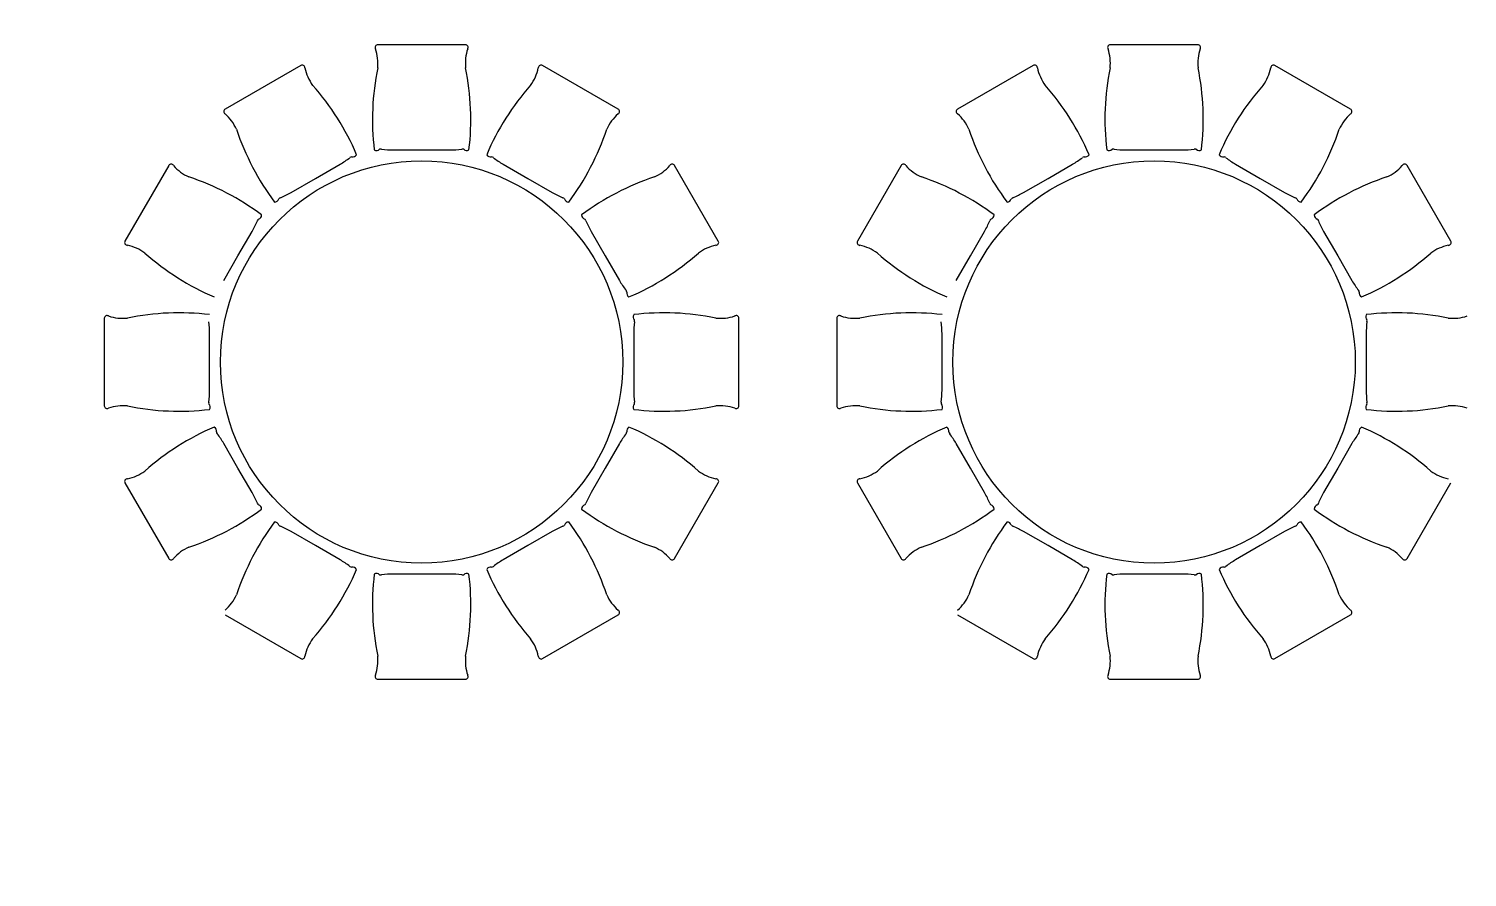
# Model space of a CAD drawing. Header units: millimetres. Extents: x 1443065 to 1517367, y 3763150 to 3779068.
# Drawn here: x 1447799 to 1448454, y 3766853 to 3767239 of the extents above; entities that cross this region are included whole.
import ezdxf

# ---------------------------------------------------------------- set-up
doc = ezdxf.new("R2010")
doc.units = ezdxf.units.MM
doc.layers.add('m-TAR_duvar', color=8, linetype='Continuous')
doc.layers.add('m-TFR_vitrifiye', color=1, linetype='Continuous')

msp = doc.modelspace()

# ---------------------------------------------------------------- hatches: boundary and pattern name
at = {"layer": 'm-TAR_duvar'}
h = msp.add_hatch(dxfattribs=at)
h.set_pattern_fill('ANSI33', color=256, scale=2)
h.set_pattern_definition([(45, (27620.463, -87954.953), (-8.98025612, 8.98025612), []), (45, (27629.443, -87954.953), (-8.98025612, 8.98025612), [6.35, -3.175])])
h.paths.add_polyline_path([(1454794.44, 3768891.25), (1454777.28, 3769060.22), (1454740.17, 3769224.96), (1454678.91, 3769382.58), (1454596.91, 3769530.2), (1454495.37, 3769665.05), (1454375.86, 3769783.46), (1454239.69, 3769884.92), (1454091.6, 3769966), (1453859.58, 3770075.21), (1453406.13, 3770314.52), (1453184.71, 3770444.62), (1451716.99, 3771328.64), (1451249.47, 3771588.02), (1451035.26, 3771685.46), (1450763.61, 3771809.03), (1450409.17, 3771939.61), (1448897.84, 3772143.01), (1447435.26, 3772002.72), (1445092.32, 3771120.18), (1445146.3, 3764847.08), (1454849.85, 3764847.08)])
h.paths.add_polyline_path([(1445185.96, 3764887.08), (1445132.56, 3771092.6), (1447444.38, 3771963.41), (1448897.07, 3772102.76), (1450399.48, 3771900.56), (1450748.39, 3771772.01), (1451018.7, 3771649.05), (1451231.46, 3771552.27), (1451696.97, 3771294), (1453164.25, 3770410.24), (1453386.65, 3770279.57), (1453841.71, 3770039.41), (1454073.47, 3769930.33), (1454218.03, 3769851.17), (1454349.7, 3769753.07), (1454465.16, 3769638.67), (1454563.29, 3769508.35), (1454642.62, 3769365.55), (1454701.81, 3769213.26), (1454737.73, 3769053.78), (1454754.47, 3768888.95), (1454809.3, 3764887.08)], flags=16)
h.paths.add_polyline_path([(1452002.28, 3765847.08), (1451882.28, 3765847.08), (1451882.28, 3765967.08), (1452002.28, 3765967.08)], flags=0)
h.paths.add_polyline_path([(1452782.41, 3765847.08), (1452782.41, 3765967.08), (1452902.41, 3765967.08), (1452902.41, 3765847.08)], flags=0)
h.paths.add_polyline_path([(1451282.28, 3765847.08), (1451162.28, 3765847.08), (1451162.28, 3765967.08), (1451282.28, 3765967.08)], flags=0)
h.paths.add_polyline_path([(1452002.41, 3766436.58), (1451902.41, 3766436.58), (1451902.41, 3766536.58), (1451902.48, 3766670.96), (1451282.41, 3766670.96), (1451282.41, 3766536.58), (1451282.41, 3766436.58), (1451182.41, 3766436.58), (1451182.41, 3766536.58), (1451227.41, 3766536.58), (1451227.41, 3766715.96), (1451912.48, 3766715.96), (1451912.48, 3766725.96), (1451957.48, 3766725.96), (1451957.48, 3766715.96), (1451957.48, 3766536.58), (1452002.41, 3766536.58)], flags=0)
h.paths.add_polyline_path([(1453715.4, 3765317.08), (1453715.4, 3765377.08), (1453775.4, 3765377.08), (1453775.4, 3765317.08)], flags=0)
h.paths.add_polyline_path([(1452782.41, 3766436.58), (1452782.41, 3766556.58), (1452902.41, 3766556.58), (1452902.41, 3766436.58)], flags=0)
h.paths.add_polyline_path([(1453675.3, 3765847.08), (1453675.3, 3765947.08), (1453775.3, 3765947.08), (1453775.3, 3765847.08)], flags=0)
h.paths.add_polyline_path([(1451957.48, 3766815.96), (1451912.48, 3766815.96), (1451912.48, 3767203.19), (1451227.41, 3767203.19), (1451227.41, 3767446.58), (1451287.41, 3767446.58), (1451287.41, 3767406.58), (1451267.41, 3767406.58), (1451267.41, 3767243.33), (1451917.48, 3767243.33), (1451917.48, 3767406.58), (1451897.48, 3767406.58), (1451897.48, 3767446.58), (1451957.48, 3767446.58), (1451957.48, 3767203.19)], flags=0)
h.paths.add_polyline_path([(1450402.41, 3765847.08), (1450282.41, 3765847.08), (1450282.41, 3765967.08), (1450402.41, 3765967.08)], flags=0)
h.paths.add_polyline_path([(1450272.24, 3765847.08), (1450172.24, 3765847.08), (1450172.24, 3765947.08), (1450272.24, 3765947.08)], flags=0)
h.paths.add_polyline_path([(1454209.8, 3765317.08), (1454209.8, 3765377.08), (1454269.8, 3765377.08), (1454269.8, 3765317.08)], flags=0)
h.paths.add_polyline_path([(1453675.3, 3766436.58), (1453675.3, 3766536.58), (1453775.3, 3766536.58), (1453775.3, 3766436.58)], flags=0)
h.paths.add_polyline_path([(1454209.8, 3765847.08), (1454209.8, 3765907.08), (1454269.8, 3765907.08), (1454269.8, 3765847.08)], flags=0)
h.paths.add_polyline_path([(1450402.41, 3766436.58), (1450282.41, 3766436.58), (1450282.41, 3766556.58), (1450402.41, 3766556.58)], flags=0)
h.paths.add_polyline_path([(1452782.41, 3767196.58), (1452782.41, 3767316.58), (1452902.41, 3767316.58), (1452902.41, 3767196.58)], flags=0)
h.paths.add_polyline_path([(1450272.41, 3766436.58), (1450172.41, 3766436.58), (1450172.41, 3766536.58), (1450272.41, 3766536.58)], flags=0)
h.paths.add_polyline_path([(1449584.07, 3765847.08), (1449484.07, 3765847.08), (1449484.07, 3765947.08), (1449584.07, 3765947.08)], flags=0)
h.paths.add_polyline_path([(1453675.3, 3767196.58), (1453675.3, 3767296.58), (1453775.3, 3767296.58), (1453775.3, 3767196.58)], flags=0)
h.paths.add_polyline_path([(1450402.41, 3767196.58), (1450282.41, 3767196.58), (1450282.41, 3767316.58), (1450402.41, 3767316.58)], flags=0)
h.paths.add_polyline_path([(1450272.41, 3767196.58), (1450172.41, 3767196.58), (1450172.41, 3767296.58), (1450272.41, 3767296.58)], flags=0)
h.paths.add_polyline_path([(1451957.48, 3767847.59), (1451897.48, 3767847.59), (1451897.48, 3767887.59), (1451917.48, 3767887.59), (1451917.48, 3768050.83), (1451267.41, 3768050.83), (1451267.41, 3767887.59), (1451287.41, 3767887.59), (1451287.41, 3767847.59), (1451227.41, 3767847.59), (1451227.41, 3768090.97), (1451912.48, 3768090.97), (1451912.48, 3768477.19), (1451957.48, 3768477.19), (1451957.48, 3768090.97)], flags=0)
h.paths.add_polyline_path([(1449584.07, 3766436.58), (1449484.07, 3766436.58), (1449484.07, 3766536.58), (1449584.07, 3766536.58)], flags=0)
h.paths.add_polyline_path([(1452782.41, 3767976.58), (1452782.41, 3768096.58), (1452902.41, 3768096.58), (1452902.41, 3767976.58)], flags=0)
h.paths.add_polyline_path([(1453675.3, 3767996.58), (1453675.3, 3768096.58), (1453775.3, 3768096.58), (1453775.3, 3767996.58)], flags=0)
h.paths.add_polyline_path([(1448737.73, 3765847.08), (1448577.73, 3765847.08), (1448577.73, 3765947.08), (1448692.73, 3765947.08), (1448692.73, 3766436.58), (1448577.73, 3766436.58), (1448577.73, 3766536.58), (1448737.73, 3766536.58), (1448737.73, 3766436.58), (1448737.73, 3765947.08)], flags=0)
h.paths.add_polyline_path([(1450402.41, 3767976.58), (1450282.41, 3767976.58), (1450282.41, 3768096.58), (1450402.41, 3768096.58)], flags=0)
h.paths.add_polyline_path([(1450272.41, 3767996.58), (1450172.41, 3767996.58), (1450172.41, 3768096.58), (1450272.41, 3768096.58)], flags=0)
h.paths.add_polyline_path([(1451957.48, 3768567.19), (1451912.48, 3768567.19), (1451912.48, 3768577.19), (1451227.41, 3768577.19), (1451227.41, 3768756.58), (1451172.41, 3768756.58), (1451172.41, 3768856.58), (1451282.41, 3768856.58), (1451282.41, 3768756.58), (1451282.41, 3768622.19), (1451902.48, 3768622.19), (1451902.48, 3768756.58), (1451902.41, 3768756.58), (1451902.41, 3768856.58), (1452002.41, 3768856.58), (1452002.41, 3768756.58), (1451957.48, 3768756.58), (1451957.48, 3768577.19)], flags=0)
h.paths.add_polyline_path([(1452002.41, 3768756.58), (1451902.41, 3768756.58), (1451902.41, 3768856.58), (1452002.41, 3768856.58)], flags=0)
h.paths.add_polyline_path([(1452782.41, 3768736.58), (1452782.41, 3768856.58), (1452902.41, 3768856.58), (1452902.41, 3768736.58)], flags=0)
h.paths.add_polyline_path([(1448737.74, 3767196.58), (1448577.74, 3767196.58), (1448577.74, 3767296.58), (1448737.74, 3767296.58)], flags=0)
h.paths.add_polyline_path([(1453675.3, 3768756.58), (1453675.3, 3768856.58), (1453775.3, 3768856.58), (1453775.3, 3768756.58)], flags=0)
h.paths.add_polyline_path([(1450402.41, 3768736.58), (1450282.41, 3768736.58), (1450282.41, 3768856.58), (1450402.41, 3768856.58)], flags=0)
h.paths.add_polyline_path([(1447937.73, 3765847.08), (1447837.73, 3765847.08), (1447837.73, 3765947.08), (1447937.73, 3765947.08)], flags=0)
h.paths.add_polyline_path([(1450272.41, 3768756.58), (1450172.41, 3768756.58), (1450172.41, 3768856.58), (1450272.41, 3768856.58)], flags=0)
h.paths.add_polyline_path([(1453744.51, 3768902.52), (1453693.08, 3768933.43), (1453723.98, 3768984.86), (1453775.41, 3768953.95)], flags=0)
h.paths.add_polyline_path([(1452002.41, 3769327.08), (1451882.41, 3769327.08), (1451882.41, 3769447.08), (1452002.41, 3769447.08)], flags=0)
h.paths.add_polyline_path([(1447937.73, 3766436.58), (1447837.73, 3766436.58), (1447837.73, 3766536.58), (1447937.73, 3766536.58)], flags=0)
h.paths.add_polyline_path([(1451282.41, 3769327.08), (1451162.41, 3769327.08), (1451162.41, 3769447.08), (1451282.41, 3769447.08)], flags=0)
h.paths.add_polyline_path([(1448737.73, 3767996.58), (1448577.73, 3767996.58), (1448577.73, 3768096.58), (1448737.73, 3768096.58)], flags=0)
h.paths.add_polyline_path([(1449584.07, 3768756.58), (1449484.07, 3768756.58), (1449484.07, 3768856.58), (1449584.07, 3768856.58)], flags=0)
h.paths.add_polyline_path([(1450402.41, 3769327.08), (1450282.41, 3769327.08), (1450282.41, 3769447.08), (1450402.41, 3769447.08)], flags=0)
h.paths.add_polyline_path([(1447937.73, 3767196.58), (1447837.73, 3767196.58), (1447837.73, 3767296.58), (1447937.73, 3767296.58)], flags=0)
h.paths.add_polyline_path([(1450272.41, 3769347.08), (1450172.41, 3769347.08), (1450172.41, 3769447.08), (1450272.41, 3769447.08)], flags=0)
h.paths.add_polyline_path([(1448737.73, 3768676.58), (1448637.73, 3768676.58), (1448637.73, 3768856.58), (1448737.73, 3768856.58)], flags=0)
h.paths.add_polyline_path([(1449584.07, 3769347.08), (1449484.07, 3769347.08), (1449484.07, 3769447.08), (1449584.07, 3769447.08)], flags=0)
h.paths.add_polyline_path([(1447037.73, 3765847.08), (1446937.73, 3765847.08), (1446937.73, 3765947.08), (1447037.73, 3765947.08)], flags=0)
h.paths.add_polyline_path([(1447937.73, 3767996.58), (1447837.73, 3767996.58), (1447837.73, 3768096.58), (1447937.73, 3768096.58)], flags=0)
h.paths.add_polyline_path([(1447037.73, 3766436.58), (1446937.73, 3766436.58), (1446937.73, 3766536.58), (1447037.73, 3766536.58)], flags=0)
h.paths.add_polyline_path([(1451282.41, 3770304.32), (1451182.41, 3770304.32), (1451182.41, 3770444.32), (1451212.41, 3770486.32), (1451322.41, 3770421.32)], flags=0)
h.paths.add_polyline_path([(1447037.73, 3767196.58), (1446937.73, 3767196.58), (1446937.73, 3767296.58), (1447037.73, 3767296.58)], flags=0)
h.paths.add_polyline_path([(1448737.73, 3769347.08), (1448637.73, 3769347.08), (1448637.73, 3769447.08), (1448737.73, 3769447.08)], flags=0)
h.paths.add_polyline_path([(1447937.73, 3768756.58), (1447837.73, 3768756.58), (1447837.73, 3768856.58), (1447937.73, 3768856.58)], flags=0)
h.paths.add_polyline_path([(1450382.41, 3770315.63), (1450282.41, 3770315.63), (1450282.41, 3770415.63), (1450382.41, 3770415.63)], flags=0)
h.paths.add_polyline_path([(1450272.41, 3770315.63), (1450172.41, 3770315.63), (1450172.41, 3770415.63), (1450272.41, 3770415.63)], flags=0)
h.paths.add_polyline_path([(1446297.73, 3765847.08), (1446137.73, 3765847.08), (1446137.73, 3765947.08), (1446137.73, 3766436.58), (1446137.73, 3766536.58), (1446137.74, 3767196.58), (1446137.74, 3767296.58), (1446137.73, 3767996.58), (1446137.73, 3768096.58), (1446297.73, 3768096.58), (1446297.73, 3767996.58), (1446167.73, 3767996.58), (1446167.74, 3767296.58), (1446297.74, 3767296.58), (1446297.74, 3767196.58), (1446167.74, 3767196.58), (1446167.74, 3766536.58), (1446297.73, 3766536.58), (1446297.73, 3766436.58), (1446182.73, 3766436.58), (1446182.73, 3765947.08), (1446297.73, 3765947.08)], flags=0)
h.paths.add_polyline_path([(1447037.73, 3767996.58), (1446937.73, 3767996.58), (1446937.73, 3768096.58), (1447037.73, 3768096.58)], flags=0)
h.paths.add_polyline_path([(1449584.07, 3770315.63), (1449484.07, 3770315.63), (1449484.07, 3770415.63), (1449584.07, 3770415.63)], flags=0)
h.paths.add_polyline_path([(1447937.73, 3769347.08), (1447837.73, 3769347.08), (1447837.73, 3769447.08), (1447937.73, 3769447.08)], flags=0)
h.paths.add_polyline_path([(1450382.41, 3770936.73), (1450282.41, 3770936.73), (1450282.41, 3771036.73), (1450382.41, 3771036.73)], flags=0)
h.paths.add_polyline_path([(1450272.41, 3770936.73), (1450172.41, 3770936.73), (1450172.41, 3771036.73), (1450272.41, 3771036.73)], flags=0)
h.paths.add_polyline_path([(1447037.73, 3768756.58), (1446937.73, 3768756.58), (1446937.73, 3768811.58), (1446237.73, 3768811.58), (1446237.73, 3768676.58), (1446137.73, 3768676.58), (1446137.73, 3768856.58), (1446237.73, 3768856.58), (1446937.73, 3768856.58), (1447037.73, 3768856.58)], flags=0)
h.paths.add_polyline_path([(1448737.73, 3770315.63), (1448637.73, 3770315.63), (1448637.73, 3770415.63), (1448737.73, 3770415.63)], flags=0)
h.paths.add_polyline_path([(1449584.07, 3770936.73), (1449484.07, 3770936.73), (1449484.07, 3771036.73), (1449584.07, 3771036.73)], flags=0)
h.paths.add_polyline_path([(1447037.73, 3769347.08), (1446937.73, 3769347.08), (1446937.73, 3769447.08), (1447037.73, 3769447.08)], flags=0)
h.paths.add_polyline_path([(1447937.73, 3770315.63), (1447837.73, 3770315.63), (1447837.73, 3770415.63), (1447937.73, 3770415.63)], flags=0)
h.paths.add_polyline_path([(1448737.73, 3770936.73), (1448637.73, 3770936.73), (1448637.73, 3771036.73), (1448737.73, 3771036.73)], flags=0)
h.paths.add_polyline_path([(1447937.73, 3770936.73), (1447837.73, 3770936.73), (1447837.73, 3770994.84), (1447050.81, 3770749.36), (1446602.71, 3770578.53), (1446587.72, 3770615.63), (1447037.72, 3770787.18), (1447837.73, 3771036.74), (1447837.73, 3771036.73), (1447937.73, 3771036.73)], flags=0)
h.paths.add_polyline_path([(1446237.73, 3769347.08), (1446137.73, 3769347.08), (1446137.73, 3769447.08), (1446237.73, 3769447.08)], flags=0)
h.paths.add_polyline_path([(1447037.73, 3770315.63), (1446937.73, 3770315.63), (1446937.73, 3770415.63), (1447037.73, 3770415.63)], flags=0)
h.paths.add_polyline_path([(1448660.01, 3771597.82), (1447860.1, 3771521.18), (1447552.68, 3771491.72), (1447491.35, 3771468.18), (1447044.88, 3771300), (1446969.92, 3771271.77), (1446669.55, 3771158.63), (1446594.78, 3771130.46), (1446580.68, 3771167.89), (1446655.55, 3771196.09), (1446955.91, 3771309.24), (1447030.68, 3771337.4), (1447477.02, 3771505.52), (1447543.43, 3771531.02), (1447856.29, 3771561), (1448656.29, 3771637.64), (1448735.81, 3771645.27), (1448739.63, 3771605.46)], flags=0)
h.paths.add_polyline_path([(1446237.73, 3770315.63), (1446137.73, 3770315.63), (1446137.73, 3770415.63), (1446237.73, 3770415.63)], flags=0)
h.paths.add_polyline_path([(1445658.49, 3770330.63), (1445618.49, 3770330.63), (1445618.49, 3770415.63), (1445658.49, 3770415.63)], flags=0)
h.paths.add_polyline_path([(1446219.64, 3770989.15), (1446144.77, 3770960.95), (1446130.67, 3770998.39), (1446205.54, 3771026.59)], flags=0)
h.paths.add_polyline_path([(1445657.98, 3770633.33), (1445617.98, 3770633.33), (1445617.98, 3770676.33), (1445622.15, 3770718.96), (1445637.3, 3770759.27), (1445660.29, 3770795.68), (1445690.16, 3770826.69), (1445725.69, 3770851.02), (1445765.4, 3770867.66), (1445807.98, 3770875.83), (1445820.98, 3770837.33), (1445785.48, 3770830.15), (1445752.15, 3770815.88), (1445722.26, 3770795.37), (1445696.95, 3770769.42), (1445677.21, 3770739.01), (1445663.79, 3770705.34), (1445658.98, 3770670.83)], flags=0)

# ---------------------------------------------------------------- linework, layer by layer
at = {"layer": 'm-TFR_vitrifiye'}
for p, q in [((1447997.46, 3767232.04), (1447957.66, 3767232.04)), ((1447997.46, 3767232.04), (1447957.66, 3767232.04)), ((1448331.03, 3767232.04), (1448291.23, 3767232.04)), ((1448331.03, 3767232.04), (1448291.23, 3767232.04)), ((1447922.54, 3767222.63), (1447888.07, 3767202.73)), ((1447922.54, 3767222.63), (1447888.07, 3767202.73)), ((1448067.05, 3767202.73), (1448032.58, 3767222.63)), ((1448067.05, 3767202.73), (1448032.58, 3767222.63)), ((1448256.11, 3767222.63), (1448221.64, 3767202.73)), ((1448256.11, 3767222.63), (1448221.64, 3767202.73)), ((1448400.62, 3767202.73), (1448366.15, 3767222.63)), ((1448400.62, 3767202.73), (1448366.15, 3767222.63)), ((1447964.68, 3767184.11), (1447977.56, 3767184.11)), ((1447964.68, 3767184.11), (1447977.56, 3767184.11)), ((1447977.56, 3767184.11), (1447990.44, 3767184.11)), ((1447977.56, 3767184.11), (1447990.44, 3767184.11)), ((1448298.25, 3767184.11), (1448311.13, 3767184.11)), ((1448298.25, 3767184.11), (1448311.13, 3767184.11)), ((1448311.13, 3767184.11), (1448324.01, 3767184.11)), ((1448311.13, 3767184.11), (1448324.01, 3767184.11)), ((1447862.36, 3767177.02), (1447842.46, 3767142.55)), ((1447862.36, 3767177.02), (1447842.46, 3767142.55)), ((1447929.27, 3767171.17), (1447940.42, 3767177.62)), ((1447929.27, 3767171.17), (1447940.42, 3767177.62)), ((1448014.69, 3767177.62), (1448025.85, 3767171.17)), ((1448014.69, 3767177.62), (1448025.85, 3767171.17)), ((1448112.66, 3767142.55), (1448092.76, 3767177.02)), ((1448112.66, 3767142.55), (1448092.76, 3767177.02)), ((1448195.93, 3767177.02), (1448176.03, 3767142.55)), ((1448195.93, 3767177.02), (1448176.03, 3767142.55)), ((1448262.84, 3767171.17), (1448273.99, 3767177.62)), ((1448262.84, 3767171.17), (1448273.99, 3767177.62)), ((1448348.26, 3767177.62), (1448359.42, 3767171.17)), ((1448348.26, 3767177.62), (1448359.42, 3767171.17)), ((1448446.23, 3767142.55), (1448426.32, 3767177.02)), ((1448446.23, 3767142.55), (1448426.32, 3767177.02)), ((1447918.11, 3767164.73), (1447929.27, 3767171.17)), ((1447918.11, 3767164.73), (1447929.27, 3767171.17)), ((1448025.85, 3767171.17), (1448037.01, 3767164.73)), ((1448025.85, 3767171.17), (1448037.01, 3767164.73)), ((1448251.68, 3767164.73), (1448262.84, 3767171.17)), ((1448251.68, 3767164.73), (1448262.84, 3767171.17)), ((1448359.42, 3767171.17), (1448370.58, 3767164.73)), ((1448359.42, 3767171.17), (1448370.58, 3767164.73)), ((1447893.91, 3767135.82), (1447900.36, 3767146.98)), ((1447893.91, 3767135.82), (1447900.36, 3767146.98)), ((1448054.76, 3767146.98), (1448061.2, 3767135.82)), ((1448054.76, 3767146.98), (1448061.2, 3767135.82)), ((1448227.48, 3767135.82), (1448233.92, 3767146.98)), ((1448227.48, 3767135.82), (1448233.92, 3767146.98)), ((1448388.33, 3767146.98), (1448394.77, 3767135.82)), ((1448388.33, 3767146.98), (1448394.77, 3767135.82)), ((1447887.47, 3767124.67), (1447893.91, 3767135.82)), ((1447887.47, 3767124.67), (1447893.91, 3767135.82)), ((1448061.2, 3767135.82), (1448067.64, 3767124.67)), ((1448061.2, 3767135.82), (1448067.64, 3767124.67)), ((1448221.04, 3767124.67), (1448227.48, 3767135.82)), ((1448221.04, 3767124.67), (1448227.48, 3767135.82)), ((1448394.77, 3767135.82), (1448401.21, 3767124.67)), ((1448394.77, 3767135.82), (1448401.21, 3767124.67)), ((1447833.05, 3767107.43), (1447833.05, 3767067.63)), ((1447833.05, 3767107.43), (1447833.05, 3767067.63)), ((1448122.07, 3767067.63), (1448122.07, 3767107.43)), ((1448122.07, 3767067.63), (1448122.07, 3767107.43)), ((1448166.62, 3767107.43), (1448166.62, 3767067.63)), ((1448166.62, 3767107.43), (1448166.62, 3767067.63)), ((1447880.97, 3767087.53), (1447880.97, 3767100.41)), ((1447880.97, 3767087.53), (1447880.97, 3767100.41)), ((1448074.14, 3767100.41), (1448074.14, 3767087.53)), ((1448074.14, 3767100.41), (1448074.14, 3767087.53)), ((1448214.54, 3767087.53), (1448214.54, 3767100.41)), ((1448214.54, 3767087.53), (1448214.54, 3767100.41)), ((1448407.71, 3767100.41), (1448407.71, 3767087.53)), ((1448407.71, 3767100.41), (1448407.71, 3767087.53)), ((1447880.97, 3767074.65), (1447880.97, 3767087.53)), ((1447880.97, 3767074.65), (1447880.97, 3767087.53)), ((1448074.14, 3767087.53), (1448074.14, 3767074.65)), ((1448074.14, 3767087.53), (1448074.14, 3767074.65)), ((1448214.54, 3767074.65), (1448214.54, 3767087.53)), ((1448214.54, 3767074.65), (1448214.54, 3767087.53)), ((1448407.71, 3767087.53), (1448407.71, 3767074.65)), ((1448407.71, 3767087.53), (1448407.71, 3767074.65)), ((1447893.91, 3767039.24), (1447887.47, 3767050.39)), ((1447893.91, 3767039.24), (1447887.47, 3767050.39)), ((1448067.64, 3767050.39), (1448061.2, 3767039.24)), ((1448067.64, 3767050.39), (1448061.2, 3767039.24)), ((1448227.48, 3767039.24), (1448221.04, 3767050.39)), ((1448227.48, 3767039.24), (1448221.04, 3767050.39)), ((1448401.21, 3767050.39), (1448394.77, 3767039.24)), ((1448401.21, 3767050.39), (1448394.77, 3767039.24)), ((1447900.36, 3767028.08), (1447893.91, 3767039.24)), ((1447900.36, 3767028.08), (1447893.91, 3767039.24)), ((1448061.2, 3767039.24), (1448054.76, 3767028.08)), ((1448061.2, 3767039.24), (1448054.76, 3767028.08)), ((1448233.92, 3767028.08), (1448227.48, 3767039.24)), ((1448233.92, 3767028.08), (1448227.48, 3767039.24)), ((1448394.77, 3767039.24), (1448388.33, 3767028.08)), ((1448394.77, 3767039.24), (1448388.33, 3767028.08)), ((1447842.46, 3767032.51), (1447862.36, 3766998.04)), ((1447842.46, 3767032.51), (1447862.36, 3766998.04)), ((1448092.76, 3766998.04), (1448112.66, 3767032.51)), ((1448092.76, 3766998.04), (1448112.66, 3767032.51)), ((1448176.03, 3767032.51), (1448195.93, 3766998.04)), ((1448176.03, 3767032.51), (1448195.93, 3766998.04)), ((1448426.32, 3766998.04), (1448446.23, 3767032.51)), ((1448426.32, 3766998.04), (1448446.23, 3767032.51)), ((1447929.27, 3767003.89), (1447918.11, 3767010.33)), ((1447929.27, 3767003.89), (1447918.11, 3767010.33)), ((1448037.01, 3767010.33), (1448025.85, 3767003.89)), ((1448037.01, 3767010.33), (1448025.85, 3767003.89)), ((1448262.84, 3767003.89), (1448251.68, 3767010.33)), ((1448262.84, 3767003.89), (1448251.68, 3767010.33)), ((1448370.58, 3767010.33), (1448359.42, 3767003.89)), ((1448370.58, 3767010.33), (1448359.42, 3767003.89)), ((1447940.42, 3766997.45), (1447929.27, 3767003.89)), ((1447940.42, 3766997.45), (1447929.27, 3767003.89)), ((1448025.85, 3767003.89), (1448014.69, 3766997.45)), ((1448025.85, 3767003.89), (1448014.69, 3766997.45)), ((1448273.99, 3766997.45), (1448262.84, 3767003.89)), ((1448273.99, 3766997.45), (1448262.84, 3767003.89)), ((1448359.42, 3767003.89), (1448348.26, 3766997.45)), ((1448359.42, 3767003.89), (1448348.26, 3766997.45)), ((1447977.56, 3766990.95), (1447964.68, 3766990.95)), ((1447977.56, 3766990.95), (1447964.68, 3766990.95)), ((1447990.44, 3766990.95), (1447977.56, 3766990.95)), ((1447990.44, 3766990.95), (1447977.56, 3766990.95)), ((1448311.13, 3766990.95), (1448298.25, 3766990.95)), ((1448311.13, 3766990.95), (1448298.25, 3766990.95)), ((1448324.01, 3766990.95), (1448311.13, 3766990.95)), ((1448324.01, 3766990.95), (1448311.13, 3766990.95)), ((1447888.07, 3766972.33), (1447922.54, 3766952.43)), ((1447888.07, 3766972.33), (1447922.54, 3766952.43)), ((1448032.58, 3766952.43), (1448067.05, 3766972.33)), ((1448032.58, 3766952.43), (1448067.05, 3766972.33)), ((1448221.64, 3766972.33), (1448256.11, 3766952.43)), ((1448221.64, 3766972.33), (1448256.11, 3766952.43)), ((1448366.15, 3766952.43), (1448400.62, 3766972.33)), ((1448366.15, 3766952.43), (1448400.62, 3766972.33)), ((1447957.66, 3766943.02), (1447997.46, 3766943.02)), ((1447957.66, 3766943.02), (1447997.46, 3766943.02)), ((1448291.23, 3766943.02), (1448331.03, 3766943.02)), ((1448291.23, 3766943.02), (1448331.03, 3766943.02))]:
    msp.add_line(p, q, dxfattribs=at)
for centre in [(1447977.56, 3767087.53), (1447977.56, 3767087.53), (1448311.13, 3767087.53), (1448311.13, 3767087.53)]:
    msp.add_circle(centre, 91.63, dxfattribs=at)
for centre, radius, start, end in [((1447957.65, 3767230.79), 1.25, 89.82922, 211.49993), ((1447957.65, 3767230.79), 1.25, 89.82922, 211.49993), ((1447997.46, 3767230.79), 1.25, 328.50007, 90.17078), ((1447997.46, 3767230.79), 1.25, 328.50007, 90.17078), ((1448291.22, 3767230.79), 1.25, 89.82922, 211.49993), ((1448291.22, 3767230.79), 1.25, 89.82922, 211.49993), ((1448331.03, 3767230.79), 1.25, 328.50007, 90.17078), ((1448331.03, 3767230.79), 1.25, 328.50007, 90.17078), ((1447936.18, 3767223.52), 21.46, 354.55133, 17.96612), ((1447936.18, 3767223.52), 21.46, 354.55133, 17.96612), ((1448018.94, 3767223.52), 21.46, 162.03388, 185.44867), ((1448018.94, 3767223.52), 21.46, 162.03388, 185.44867), ((1448269.75, 3767223.52), 21.46, 354.55133, 17.96612), ((1448269.75, 3767223.52), 21.46, 354.55133, 17.96612), ((1448352.51, 3767223.52), 21.46, 162.03388, 185.44867), ((1448352.51, 3767223.52), 21.46, 162.03388, 185.44867), ((1447923.17, 3767221.55), 1.25, 358.50007, 120.17078), ((1447923.17, 3767221.55), 1.25, 358.50007, 120.17078), ((1447945.4, 3767225.99), 21.46, 192.03388, 215.44867), ((1447945.4, 3767225.99), 21.46, 192.03388, 215.44867), ((1448072.12, 3767198.04), 116.96, 168.43567, 186.83625), ((1448072.12, 3767198.04), 116.96, 168.43567, 186.83625), ((1447882.99, 3767198.04), 116.96, 353.16375, 11.56433), ((1447882.99, 3767198.04), 116.96, 353.16375, 11.56433), ((1448009.71, 3767225.99), 21.46, 324.55133, 347.96612), ((1448009.71, 3767225.99), 21.46, 324.55133, 347.96612), ((1448031.95, 3767221.55), 1.25, 59.82922, 181.49993), ((1448031.95, 3767221.55), 1.25, 59.82922, 181.49993), ((1448256.74, 3767221.55), 1.25, 358.50007, 120.17078), ((1448256.74, 3767221.55), 1.25, 358.50007, 120.17078), ((1448278.97, 3767225.99), 21.46, 192.03388, 215.44867), ((1448278.97, 3767225.99), 21.46, 192.03388, 215.44867), ((1448405.69, 3767198.04), 116.96, 168.43567, 186.83625), ((1448405.69, 3767198.04), 116.96, 168.43567, 186.83625), ((1448216.56, 3767198.04), 116.96, 353.16375, 11.56433), ((1448216.56, 3767198.04), 116.96, 353.16375, 11.56433), ((1448343.28, 3767225.99), 21.46, 324.55133, 347.96612), ((1448343.28, 3767225.99), 21.46, 324.55133, 347.96612), ((1448365.52, 3767221.55), 1.25, 59.82922, 181.49993), ((1448365.52, 3767221.55), 1.25, 59.82922, 181.49993), ((1447840.41, 3767135.95), 116.96, 23.16375, 41.56433), ((1447840.41, 3767135.95), 116.96, 23.16375, 41.56433), ((1448114.71, 3767135.95), 116.96, 138.43567, 156.83625), ((1448114.71, 3767135.95), 116.96, 138.43567, 156.83625), ((1448173.98, 3767135.95), 116.96, 23.16375, 41.56433), ((1448173.98, 3767135.95), 116.96, 23.16375, 41.56433), ((1448448.27, 3767135.95), 116.96, 138.43567, 156.83625), ((1448448.27, 3767135.95), 116.96, 138.43567, 156.83625), ((1447888.69, 3767201.64), 1.25, 119.82922, 241.49993), ((1447888.69, 3767201.64), 1.25, 119.82922, 241.49993), ((1447873.73, 3767184.61), 21.46, 24.55133, 47.96612), ((1447873.73, 3767184.61), 21.46, 24.55133, 47.96612), ((1448081.39, 3767184.61), 21.46, 132.03388, 155.44867), ((1448081.39, 3767184.61), 21.46, 132.03388, 155.44867), ((1448066.43, 3767201.64), 1.25, 298.50007, 60.17078), ((1448066.43, 3767201.64), 1.25, 298.50007, 60.17078), ((1448222.26, 3767201.64), 1.25, 119.82922, 241.49993), ((1448222.26, 3767201.64), 1.25, 119.82922, 241.49993), ((1448207.29, 3767184.61), 21.46, 24.55133, 47.96612), ((1448207.29, 3767184.61), 21.46, 24.55133, 47.96612), ((1448414.96, 3767184.61), 21.46, 132.03388, 155.44867), ((1448414.96, 3767184.61), 21.46, 132.03388, 155.44867), ((1448400, 3767201.64), 1.25, 298.50007, 60.17078), ((1448400, 3767201.64), 1.25, 298.50007, 60.17078), ((1448004.2, 3767230.51), 116.96, 198.43567, 216.83625), ((1448004.2, 3767230.51), 116.96, 198.43567, 216.83625), ((1447950.92, 3767230.51), 116.96, 323.16375, 341.56433), ((1447950.92, 3767230.51), 116.96, 323.16375, 341.56433), ((1448337.77, 3767230.51), 116.96, 198.43567, 216.83625), ((1448337.77, 3767230.51), 116.96, 198.43567, 216.83625), ((1448284.49, 3767230.51), 116.96, 323.16375, 341.56433), ((1448284.49, 3767230.51), 116.96, 323.16375, 341.56433), ((1447916.2, 3767218.63), 47.64, 300.56992, 307.02957), ((1447916.2, 3767218.63), 47.64, 300.56992, 307.02957), ((1447945.77, 3767179.81), 1.19, 93.4625, 138.24639), ((1447945.77, 3767179.81), 1.19, 93.4625, 138.24639), ((1447946.1, 3767183.16), 2.2, 259.52362, 326.80387), ((1447946.1, 3767183.16), 2.2, 259.52362, 326.80387), ((1447956.99, 3767186.08), 2.2, 243.19613, 310.47638), ((1447956.99, 3767186.08), 2.2, 243.19613, 310.47638), ((1447958.95, 3767183.34), 1.19, 71.75361, 116.5375), ((1447958.95, 3767183.34), 1.19, 71.75361, 116.5375), ((1447965.15, 3767231.75), 47.64, 262.97043, 269.43008), ((1447965.15, 3767231.75), 47.64, 262.97043, 269.43008), ((1447989.97, 3767231.75), 47.64, 270.56992, 277.02957), ((1447989.97, 3767231.75), 47.64, 270.56992, 277.02957), ((1447996.17, 3767183.34), 1.19, 63.4625, 108.24639), ((1447996.17, 3767183.34), 1.19, 63.4625, 108.24639), ((1447998.13, 3767186.08), 2.2, 229.52362, 296.80387), ((1447998.13, 3767186.08), 2.2, 229.52362, 296.80387), ((1448009.02, 3767183.16), 2.2, 213.19613, 280.47638), ((1448009.02, 3767183.16), 2.2, 213.19613, 280.47638), ((1448009.34, 3767179.81), 1.19, 41.75361, 86.5375), ((1448009.34, 3767179.81), 1.19, 41.75361, 86.5375), ((1448038.92, 3767218.63), 47.64, 232.97043, 239.43008), ((1448038.92, 3767218.63), 47.64, 232.97043, 239.43008), ((1448249.77, 3767218.63), 47.64, 300.56992, 307.02957), ((1448249.77, 3767218.63), 47.64, 300.56992, 307.02957), ((1448279.34, 3767179.81), 1.19, 93.4625, 138.24639), ((1448279.34, 3767179.81), 1.19, 93.4625, 138.24639), ((1448279.67, 3767183.16), 2.2, 259.52362, 326.80387), ((1448279.67, 3767183.16), 2.2, 259.52362, 326.80387), ((1448290.56, 3767186.08), 2.2, 243.19613, 310.47638), ((1448290.56, 3767186.08), 2.2, 243.19613, 310.47638), ((1448292.52, 3767183.34), 1.19, 71.75361, 116.5375), ((1448292.52, 3767183.34), 1.19, 71.75361, 116.5375), ((1448298.72, 3767231.75), 47.64, 262.97043, 269.43008), ((1448298.72, 3767231.75), 47.64, 262.97043, 269.43008), ((1448323.54, 3767231.75), 47.64, 270.56992, 277.02957), ((1448323.54, 3767231.75), 47.64, 270.56992, 277.02957), ((1448329.74, 3767183.34), 1.19, 63.4625, 108.24639), ((1448329.74, 3767183.34), 1.19, 63.4625, 108.24639), ((1448331.7, 3767186.08), 2.2, 229.52362, 296.80387), ((1448331.7, 3767186.08), 2.2, 229.52362, 296.80387), ((1448342.59, 3767183.16), 2.2, 213.19613, 280.47638), ((1448342.59, 3767183.16), 2.2, 213.19613, 280.47638), ((1448342.91, 3767179.81), 1.19, 41.75361, 86.5375), ((1448342.91, 3767179.81), 1.19, 41.75361, 86.5375), ((1448372.49, 3767218.63), 47.64, 232.97043, 239.43008), ((1448372.49, 3767218.63), 47.64, 232.97043, 239.43008), ((1447863.44, 3767176.4), 1.25, 28.50007, 150.17078), ((1447863.44, 3767176.4), 1.25, 28.50007, 150.17078), ((1447880.48, 3767191.36), 21.46, 222.03388, 245.44867), ((1447880.48, 3767191.36), 21.46, 222.03388, 245.44867), ((1448074.64, 3767191.36), 21.46, 294.55133, 317.96612), ((1448074.64, 3767191.36), 21.46, 294.55133, 317.96612), ((1448091.67, 3767176.4), 1.25, 29.82922, 151.49993), ((1448091.67, 3767176.4), 1.25, 29.82922, 151.49993), ((1448197.01, 3767176.4), 1.25, 28.50007, 150.17078), ((1448197.01, 3767176.4), 1.25, 28.50007, 150.17078), ((1448214.05, 3767191.36), 21.46, 222.03388, 245.44867), ((1448214.05, 3767191.36), 21.46, 222.03388, 245.44867), ((1448408.21, 3767191.36), 21.46, 294.55133, 317.96612), ((1448408.21, 3767191.36), 21.46, 294.55133, 317.96612), ((1448425.24, 3767176.4), 1.25, 29.82922, 151.49993), ((1448425.24, 3767176.4), 1.25, 29.82922, 151.49993), ((1447834.58, 3767060.89), 116.96, 53.16375, 71.56433), ((1447834.58, 3767060.89), 116.96, 53.16375, 71.56433), ((1448120.54, 3767060.89), 116.96, 108.43567, 126.83625), ((1448120.54, 3767060.89), 116.96, 108.43567, 126.83625), ((1448168.15, 3767060.89), 116.96, 53.16375, 71.56433), ((1448168.15, 3767060.89), 116.96, 53.16375, 71.56433), ((1448454.11, 3767060.89), 116.96, 108.43567, 126.83625), ((1448454.11, 3767060.89), 116.96, 108.43567, 126.83625), ((1447910.47, 3767162.59), 2.2, 273.19613, 340.47638), ((1447910.47, 3767162.59), 2.2, 273.19613, 340.47638), ((1447913.54, 3767161.2), 1.19, 101.75361, 146.5375), ((1447913.54, 3767161.2), 1.19, 101.75361, 146.5375), ((1447894.7, 3767206.22), 47.64, 292.97043, 299.43008), ((1447894.7, 3767206.22), 47.64, 292.97043, 299.43008), ((1448060.41, 3767206.22), 47.64, 240.56992, 247.02957), ((1448060.41, 3767206.22), 47.64, 240.56992, 247.02957), ((1448041.58, 3767161.2), 1.19, 33.4625, 78.2464), ((1448041.58, 3767161.2), 1.19, 33.4625, 78.2464), ((1448044.65, 3767162.59), 2.2, 199.52362, 266.80387), ((1448044.65, 3767162.59), 2.2, 199.52362, 266.80387), ((1448244.04, 3767162.59), 2.2, 273.19613, 340.47638), ((1448244.04, 3767162.59), 2.2, 273.19613, 340.47638), ((1448247.11, 3767161.2), 1.19, 101.75361, 146.5375), ((1448247.11, 3767161.2), 1.19, 101.75361, 146.5375), ((1448228.27, 3767206.22), 47.64, 292.97043, 299.43008), ((1448228.27, 3767206.22), 47.64, 292.97043, 299.43008), ((1448393.98, 3767206.22), 47.64, 240.56992, 247.02957), ((1448393.98, 3767206.22), 47.64, 240.56992, 247.02957), ((1448375.15, 3767161.2), 1.19, 33.4625, 78.2464), ((1448375.15, 3767161.2), 1.19, 33.4625, 78.2464), ((1448378.22, 3767162.59), 2.2, 199.52362, 266.80387), ((1448378.22, 3767162.59), 2.2, 199.52362, 266.80387), ((1447903.89, 3767151.55), 1.19, 123.4625, 168.24639), ((1447903.89, 3767151.55), 1.19, 123.4625, 168.24639), ((1447902.5, 3767154.62), 2.2, 289.52362, 356.80387), ((1447902.5, 3767154.62), 2.2, 289.52362, 356.80387), ((1448052.62, 3767154.62), 2.2, 183.19613, 250.47638), ((1448052.62, 3767154.62), 2.2, 183.19613, 250.47638), ((1448051.22, 3767151.55), 1.19, 11.75361, 56.5375), ((1448051.22, 3767151.55), 1.19, 11.75361, 56.5375), ((1448237.46, 3767151.55), 1.19, 123.4625, 168.24639), ((1448237.46, 3767151.55), 1.19, 123.4625, 168.24639), ((1448236.07, 3767154.62), 2.2, 289.52362, 356.80387), ((1448236.07, 3767154.62), 2.2, 289.52362, 356.80387), ((1448386.19, 3767154.62), 2.2, 183.19613, 250.47638), ((1448386.19, 3767154.62), 2.2, 183.19613, 250.47638), ((1448384.79, 3767151.55), 1.19, 11.75361, 56.5375), ((1448384.79, 3767151.55), 1.19, 11.75361, 56.5375), ((1447858.87, 3767170.38), 47.64, 330.56992, 337.02957), ((1447858.87, 3767170.38), 47.64, 330.56992, 337.02957), ((1448096.25, 3767170.38), 47.64, 202.97043, 209.43008), ((1448096.25, 3767170.38), 47.64, 202.97043, 209.43008), ((1448192.44, 3767170.38), 47.64, 330.56992, 337.02957), ((1448192.44, 3767170.38), 47.64, 330.56992, 337.02957), ((1448429.82, 3767170.38), 47.64, 202.97043, 209.43008), ((1448429.82, 3767170.38), 47.64, 202.97043, 209.43008), ((1447843.54, 3767141.92), 1.25, 149.82922, 271.49993), ((1447843.54, 3767141.92), 1.25, 149.82922, 271.49993), ((1447839.1, 3767119.69), 21.46, 54.55133, 77.96612), ((1447839.1, 3767119.69), 21.46, 54.55133, 77.96612), ((1448116.02, 3767119.69), 21.46, 102.03388, 125.44867), ((1448116.02, 3767119.69), 21.46, 102.03388, 125.44867), ((1448111.58, 3767141.92), 1.25, 268.50007, 30.17078), ((1448111.58, 3767141.92), 1.25, 268.50007, 30.17078), ((1448177.11, 3767141.92), 1.25, 149.82922, 271.49993), ((1448177.11, 3767141.92), 1.25, 149.82922, 271.49993), ((1448172.67, 3767119.69), 21.46, 54.55133, 77.96612), ((1448172.67, 3767119.69), 21.46, 54.55133, 77.96612), ((1448449.59, 3767119.69), 21.46, 102.03388, 125.44867), ((1448449.59, 3767119.69), 21.46, 102.03388, 125.44867), ((1448445.15, 3767141.92), 1.25, 268.50007, 30.17078), ((1448445.15, 3767141.92), 1.25, 268.50007, 30.17078), ((1447929.14, 3767224.68), 116.96, 228.43567, 246.83625), ((1447929.14, 3767224.68), 116.96, 228.43567, 246.83625), ((1448025.98, 3767224.68), 116.96, 293.16375, 311.56433), ((1448025.98, 3767224.68), 116.96, 293.16375, 311.56433), ((1448262.71, 3767224.68), 116.96, 228.43567, 246.83625), ((1448262.71, 3767224.68), 116.96, 228.43567, 246.83625), ((1448359.55, 3767224.68), 116.96, 293.16375, 311.56433), ((1448359.55, 3767224.68), 116.96, 293.16375, 311.56433), ((1448108.66, 3767148.89), 47.64, 210.56992, 217.02957), ((1448108.66, 3767148.89), 47.64, 210.56992, 217.02957), ((1448069.84, 3767119.32), 1.19, 3.4625, 48.2464), ((1448069.84, 3767119.32), 1.19, 3.4625, 48.2464), ((1448442.23, 3767148.89), 47.64, 210.56992, 217.02957), ((1448442.23, 3767148.89), 47.64, 210.56992, 217.02957), ((1448403.4, 3767119.32), 1.19, 3.4625, 48.2464), ((1448403.4, 3767119.32), 1.19, 3.4625, 48.2464), ((1448073.19, 3767118.99), 2.2, 169.52362, 236.80387), ((1448073.19, 3767118.99), 2.2, 169.52362, 236.80387), ((1448406.76, 3767118.99), 2.2, 169.52362, 236.80387), ((1448406.76, 3767118.99), 2.2, 169.52362, 236.80387), ((1447834.3, 3767107.44), 1.25, 58.50007, 180.17078), ((1447834.3, 3767107.44), 1.25, 58.50007, 180.17078), ((1447841.57, 3767128.91), 21.46, 252.03388, 275.44867), ((1447841.57, 3767128.91), 21.46, 252.03388, 275.44867), ((1447867.05, 3766992.97), 116.96, 83.16375, 101.56433), ((1447867.05, 3766992.97), 116.96, 83.16375, 101.56433), ((1448076.1, 3767108.1), 2.2, 153.19613, 220.47638), ((1448076.1, 3767108.1), 2.2, 153.19613, 220.47638), ((1448088.06, 3766992.97), 116.96, 78.43567, 96.83625), ((1448088.06, 3766992.97), 116.96, 78.43567, 96.83625), ((1448073.37, 3767106.14), 1.19, 341.75361, 26.5375), ((1448073.37, 3767106.14), 1.19, 341.75361, 26.5375), ((1448113.55, 3767128.91), 21.46, 264.55133, 287.96612), ((1448113.55, 3767128.91), 21.46, 264.55133, 287.96612), ((1448120.82, 3767107.44), 1.25, 359.82922, 121.49993), ((1448120.82, 3767107.44), 1.25, 359.82922, 121.49993), ((1448167.87, 3767107.44), 1.25, 58.50007, 180.17078), ((1448167.87, 3767107.44), 1.25, 58.50007, 180.17078), ((1448175.14, 3767128.91), 21.46, 252.03388, 275.44867), ((1448175.14, 3767128.91), 21.46, 252.03388, 275.44867), ((1448200.62, 3766992.97), 116.96, 83.16375, 101.56433), ((1448200.62, 3766992.97), 116.96, 83.16375, 101.56433), ((1448409.67, 3767108.1), 2.2, 153.19613, 220.47638), ((1448409.67, 3767108.1), 2.2, 153.19613, 220.47638), ((1448421.63, 3766992.97), 116.96, 78.43567, 96.83625), ((1448421.63, 3766992.97), 116.96, 78.43567, 96.83625), ((1448406.93, 3767106.14), 1.19, 341.75361, 26.5375), ((1448406.93, 3767106.14), 1.19, 341.75361, 26.5375), ((1448447.12, 3767128.91), 21.46, 264.55133, 287.96612), ((1448447.12, 3767128.91), 21.46, 264.55133, 287.96612), ((1447833.34, 3767099.94), 47.64, 0.56992, 7.02957), ((1447833.34, 3767099.94), 47.64, 0.56992, 7.02957), ((1448121.78, 3767099.94), 47.64, 172.97043, 179.43008), ((1448121.78, 3767099.94), 47.64, 172.97043, 179.43008), ((1448166.91, 3767099.94), 47.64, 0.56992, 7.02957), ((1448166.91, 3767099.94), 47.64, 0.56992, 7.02957), ((1448455.34, 3767099.94), 47.64, 172.97043, 179.43008), ((1448455.34, 3767099.94), 47.64, 172.97043, 179.43008), ((1447833.34, 3767075.12), 47.64, 352.97043, 359.43008), ((1447833.34, 3767075.12), 47.64, 352.97043, 359.43008), ((1448121.78, 3767075.12), 47.64, 180.56992, 187.02957), ((1448121.78, 3767075.12), 47.64, 180.56992, 187.02957), ((1448166.91, 3767075.12), 47.64, 352.97043, 359.43008), ((1448166.91, 3767075.12), 47.64, 352.97043, 359.43008), ((1448455.34, 3767075.12), 47.64, 180.56992, 187.02957), ((1448455.34, 3767075.12), 47.64, 180.56992, 187.02957), ((1447834.3, 3767067.62), 1.25, 179.82922, 301.49993), ((1447834.3, 3767067.62), 1.25, 179.82922, 301.49993), ((1447841.57, 3767046.15), 21.46, 84.55133, 107.96612), ((1447841.57, 3767046.15), 21.46, 84.55133, 107.96612), ((1447867.05, 3767182.09), 116.96, 258.43567, 276.83625), ((1447867.05, 3767182.09), 116.96, 258.43567, 276.83625), ((1447881.75, 3767068.92), 1.19, 161.75361, 206.5375), ((1447881.75, 3767068.92), 1.19, 161.75361, 206.5375), ((1447879.01, 3767066.96), 2.2, 333.19613, 40.47638), ((1447879.01, 3767066.96), 2.2, 333.19613, 40.47638), ((1448076.1, 3767066.96), 2.2, 139.52362, 206.80387), ((1448076.1, 3767066.96), 2.2, 139.52362, 206.80387), ((1448088.06, 3767182.09), 116.96, 263.16375, 281.56433), ((1448088.06, 3767182.09), 116.96, 263.16375, 281.56433), ((1448073.37, 3767068.92), 1.19, 333.4625, 18.24639), ((1448073.37, 3767068.92), 1.19, 333.4625, 18.24639), ((1448113.55, 3767046.15), 21.46, 72.03388, 95.44867), ((1448113.55, 3767046.15), 21.46, 72.03388, 95.44867), ((1448120.82, 3767067.62), 1.25, 238.50007, 0.17078), ((1448120.82, 3767067.62), 1.25, 238.50007, 0.17078), ((1448167.87, 3767067.62), 1.25, 179.82922, 301.49993), ((1448167.87, 3767067.62), 1.25, 179.82922, 301.49993), ((1448175.14, 3767046.15), 21.46, 84.55133, 107.96612), ((1448175.14, 3767046.15), 21.46, 84.55133, 107.96612), ((1448200.62, 3767182.09), 116.96, 258.43567, 276.83625), ((1448200.62, 3767182.09), 116.96, 258.43567, 276.83625), ((1448215.32, 3767068.92), 1.19, 161.75361, 206.5375), ((1448215.32, 3767068.92), 1.19, 161.75361, 206.5375), ((1448212.58, 3767066.96), 2.2, 333.19613, 40.47638), ((1448212.58, 3767066.96), 2.2, 333.19613, 40.47638), ((1448409.67, 3767066.96), 2.2, 139.52362, 206.80387), ((1448409.67, 3767066.96), 2.2, 139.52362, 206.80387), ((1448421.63, 3767182.09), 116.96, 263.16375, 281.56433), ((1448421.63, 3767182.09), 116.96, 263.16375, 281.56433), ((1448406.93, 3767068.92), 1.19, 333.4625, 18.24639), ((1448406.93, 3767068.92), 1.19, 333.4625, 18.24639), ((1448447.12, 3767046.15), 21.46, 72.03388, 95.44867), ((1448447.12, 3767046.15), 21.46, 72.03388, 95.44867), ((1447929.14, 3766950.38), 116.96, 113.16375, 131.56433), ((1447929.14, 3766950.38), 116.96, 113.16375, 131.56433), ((1447881.93, 3767056.07), 2.2, 349.52362, 56.80387), ((1447881.93, 3767056.07), 2.2, 349.52362, 56.80387), ((1447885.28, 3767055.74), 1.19, 183.4625, 228.24639), ((1447885.28, 3767055.74), 1.19, 183.4625, 228.24639), ((1447846.46, 3767026.17), 47.64, 30.56992, 37.02957), ((1447846.46, 3767026.17), 47.64, 30.56992, 37.02957), ((1448108.66, 3767026.17), 47.64, 142.97043, 149.43008), ((1448108.66, 3767026.17), 47.64, 142.97043, 149.43008), ((1448069.84, 3767055.74), 1.19, 311.7536, 356.5375), ((1448069.84, 3767055.74), 1.19, 311.7536, 356.5375), ((1448073.19, 3767056.07), 2.2, 123.19613, 190.47638), ((1448073.19, 3767056.07), 2.2, 123.19613, 190.47638), ((1448025.98, 3766950.38), 116.96, 48.43567, 66.83625), ((1448025.98, 3766950.38), 116.96, 48.43567, 66.83625), ((1448262.71, 3766950.38), 116.96, 113.16375, 131.56433), ((1448262.71, 3766950.38), 116.96, 113.16375, 131.56433), ((1448215.5, 3767056.07), 2.2, 349.52362, 56.80387), ((1448215.5, 3767056.07), 2.2, 349.52362, 56.80387), ((1448218.85, 3767055.74), 1.19, 183.4625, 228.24639), ((1448218.85, 3767055.74), 1.19, 183.4625, 228.24639), ((1448180.03, 3767026.17), 47.64, 30.56992, 37.02957), ((1448180.03, 3767026.17), 47.64, 30.56992, 37.02957), ((1448442.23, 3767026.17), 47.64, 142.97043, 149.43008), ((1448442.23, 3767026.17), 47.64, 142.97043, 149.43008), ((1448403.4, 3767055.74), 1.19, 311.7536, 356.5375), ((1448403.4, 3767055.74), 1.19, 311.7536, 356.5375), ((1448406.76, 3767056.07), 2.2, 123.19613, 190.47638), ((1448406.76, 3767056.07), 2.2, 123.19613, 190.47638), ((1448359.55, 3766950.38), 116.96, 48.43567, 66.83625), ((1448359.55, 3766950.38), 116.96, 48.43567, 66.83625), ((1447839.1, 3767055.37), 21.46, 282.03388, 305.44867), ((1447839.1, 3767055.37), 21.46, 282.03388, 305.44867), ((1448116.02, 3767055.37), 21.46, 234.55133, 257.96612), ((1448116.02, 3767055.37), 21.46, 234.55133, 257.96612), ((1448172.67, 3767055.37), 21.46, 282.03388, 305.44867), ((1448172.67, 3767055.37), 21.46, 282.03388, 305.44867), ((1448449.59, 3767055.37), 21.46, 234.55133, 257.96612), ((1448449.59, 3767055.37), 21.46, 234.55133, 257.96612), ((1447843.54, 3767033.14), 1.25, 88.50007, 210.17078), ((1447843.54, 3767033.14), 1.25, 88.50007, 210.17078), ((1447858.87, 3767004.68), 47.64, 22.97043, 29.43008), ((1447858.87, 3767004.68), 47.64, 22.97043, 29.43008), ((1448096.25, 3767004.68), 47.64, 150.56992, 157.02957), ((1448096.25, 3767004.68), 47.64, 150.56992, 157.02957), ((1448111.58, 3767033.14), 1.25, 329.82922, 91.49993), ((1448111.58, 3767033.14), 1.25, 329.82922, 91.49993), ((1448177.11, 3767033.14), 1.25, 88.50007, 210.17078), ((1448177.11, 3767033.14), 1.25, 88.50007, 210.17078), ((1448192.44, 3767004.68), 47.64, 22.97043, 29.43008), ((1448192.44, 3767004.68), 47.64, 22.97043, 29.43008), ((1448429.82, 3767004.68), 47.64, 150.56992, 157.02957), ((1448429.82, 3767004.68), 47.64, 150.56992, 157.02957), ((1447903.89, 3767023.51), 1.19, 191.75361, 236.5375), ((1447903.89, 3767023.51), 1.19, 191.75361, 236.5375), ((1447902.5, 3767020.44), 2.2, 3.19613, 70.47638), ((1447902.5, 3767020.44), 2.2, 3.19613, 70.47638), ((1448052.62, 3767020.44), 2.2, 109.52362, 176.80387), ((1448052.62, 3767020.44), 2.2, 109.52362, 176.80387), ((1448051.22, 3767023.51), 1.19, 303.4625, 348.24639), ((1448051.22, 3767023.51), 1.19, 303.4625, 348.24639), ((1448237.46, 3767023.51), 1.19, 191.75361, 236.5375), ((1448237.46, 3767023.51), 1.19, 191.75361, 236.5375), ((1448236.07, 3767020.44), 2.2, 3.19613, 70.47638), ((1448236.07, 3767020.44), 2.2, 3.19613, 70.47638), ((1448386.19, 3767020.44), 2.2, 109.52362, 176.80387), ((1448386.19, 3767020.44), 2.2, 109.52362, 176.80387), ((1448384.79, 3767023.51), 1.19, 303.4625, 348.24639), ((1448384.79, 3767023.51), 1.19, 303.4625, 348.24639), ((1447834.58, 3767114.17), 116.96, 288.43567, 306.83625), ((1447834.58, 3767114.17), 116.96, 288.43567, 306.83625), ((1448120.54, 3767114.17), 116.96, 233.16375, 251.56433), ((1448120.54, 3767114.17), 116.96, 233.16375, 251.56433), ((1448168.15, 3767114.17), 116.96, 288.43567, 306.83625), ((1448168.15, 3767114.17), 116.96, 288.43567, 306.83625), ((1448454.11, 3767114.17), 116.96, 233.16375, 251.56433), ((1448454.11, 3767114.17), 116.96, 233.16375, 251.56433), ((1448004.2, 3766944.55), 116.96, 143.16375, 161.56433), ((1448004.2, 3766944.55), 116.96, 143.16375, 161.56433), ((1447910.47, 3767012.47), 2.2, 19.52362, 86.80387), ((1447910.47, 3767012.47), 2.2, 19.52362, 86.80387), ((1447913.54, 3767013.86), 1.19, 213.4625, 258.24639), ((1447913.54, 3767013.86), 1.19, 213.4625, 258.24639), ((1447894.7, 3766968.84), 47.64, 60.56992, 67.02957), ((1447894.7, 3766968.84), 47.64, 60.56992, 67.02957), ((1448060.41, 3766968.84), 47.64, 112.97043, 119.43008), ((1448060.41, 3766968.84), 47.64, 112.97043, 119.43008), ((1448041.58, 3767013.86), 1.19, 281.7536, 326.5375), ((1448041.58, 3767013.86), 1.19, 281.7536, 326.5375), ((1448044.65, 3767012.47), 2.2, 93.19613, 160.47638), ((1448044.65, 3767012.47), 2.2, 93.19613, 160.47638), ((1447950.92, 3766944.55), 116.96, 18.43567, 36.83625), ((1447950.92, 3766944.55), 116.96, 18.43567, 36.83625), ((1448337.77, 3766944.55), 116.96, 143.16375, 161.56433), ((1448337.77, 3766944.55), 116.96, 143.16375, 161.56433), ((1448244.04, 3767012.47), 2.2, 19.52362, 86.80387), ((1448244.04, 3767012.47), 2.2, 19.52362, 86.80387), ((1448247.11, 3767013.86), 1.19, 213.4625, 258.24639), ((1448247.11, 3767013.86), 1.19, 213.4625, 258.24639), ((1448228.27, 3766968.84), 47.64, 60.56992, 67.02957), ((1448228.27, 3766968.84), 47.64, 60.56992, 67.02957), ((1448393.98, 3766968.84), 47.64, 112.97043, 119.43008), ((1448393.98, 3766968.84), 47.64, 112.97043, 119.43008), ((1448375.15, 3767013.86), 1.19, 281.7536, 326.5375), ((1448375.15, 3767013.86), 1.19, 281.7536, 326.5375), ((1448378.22, 3767012.47), 2.2, 93.19613, 160.47638), ((1448378.22, 3767012.47), 2.2, 93.19613, 160.47638), ((1448284.49, 3766944.55), 116.96, 18.43567, 36.83625), ((1448284.49, 3766944.55), 116.96, 18.43567, 36.83625), ((1447880.48, 3766983.7), 21.46, 114.55133, 137.96612), ((1447880.48, 3766983.7), 21.46, 114.55133, 137.96612), ((1448074.64, 3766983.7), 21.46, 42.03388, 65.44867), ((1448074.64, 3766983.7), 21.46, 42.03388, 65.44867), ((1448214.05, 3766983.7), 21.46, 114.55133, 137.96612), ((1448214.05, 3766983.7), 21.46, 114.55133, 137.96612), ((1448408.21, 3766983.7), 21.46, 42.03388, 65.44867), ((1448408.21, 3766983.7), 21.46, 42.03388, 65.44867), ((1447863.44, 3766998.66), 1.25, 209.82922, 331.49993), ((1447863.44, 3766998.66), 1.25, 209.82922, 331.49993), ((1447916.2, 3766956.43), 47.64, 52.97043, 59.43008), ((1447916.2, 3766956.43), 47.64, 52.97043, 59.43008), ((1448038.92, 3766956.43), 47.64, 120.56992, 127.02957), ((1448038.92, 3766956.43), 47.64, 120.56992, 127.02957), ((1448091.67, 3766998.66), 1.25, 208.50007, 330.17078), ((1448091.67, 3766998.66), 1.25, 208.50007, 330.17078), ((1448197.01, 3766998.66), 1.25, 209.82922, 331.49993), ((1448197.01, 3766998.66), 1.25, 209.82922, 331.49993), ((1448249.77, 3766956.43), 47.64, 52.97043, 59.43008), ((1448249.77, 3766956.43), 47.64, 52.97043, 59.43008), ((1448372.49, 3766956.43), 47.64, 120.56992, 127.02957), ((1448372.49, 3766956.43), 47.64, 120.56992, 127.02957), ((1448425.24, 3766998.66), 1.25, 208.50007, 330.17078), ((1448425.24, 3766998.66), 1.25, 208.50007, 330.17078), ((1447840.41, 3767039.11), 116.96, 318.43567, 336.83625), ((1447840.41, 3767039.11), 116.96, 318.43567, 336.83625), ((1447945.77, 3766995.25), 1.19, 221.75361, 266.5375), ((1447945.77, 3766995.25), 1.19, 221.75361, 266.5375), ((1447946.1, 3766991.9), 2.2, 33.19613, 100.47638), ((1447946.1, 3766991.9), 2.2, 33.19613, 100.47638), ((1448072.12, 3766977.02), 116.96, 173.16375, 191.56433), ((1448072.12, 3766977.02), 116.96, 173.16375, 191.56433), ((1447956.99, 3766988.98), 2.2, 49.52362, 116.80387), ((1447956.99, 3766988.98), 2.2, 49.52362, 116.80387), ((1447958.95, 3766991.72), 1.19, 243.4625, 288.24639), ((1447958.95, 3766991.72), 1.19, 243.4625, 288.24639), ((1447965.15, 3766943.31), 47.64, 90.56992, 97.02957), ((1447965.15, 3766943.31), 47.64, 90.56992, 97.02957), ((1447989.97, 3766943.31), 47.64, 82.97043, 89.43008), ((1447989.97, 3766943.31), 47.64, 82.97043, 89.43008), ((1447996.17, 3766991.72), 1.19, 251.75361, 296.5375), ((1447996.17, 3766991.72), 1.19, 251.75361, 296.5375), ((1447998.13, 3766988.98), 2.2, 63.19613, 130.47638), ((1447998.13, 3766988.98), 2.2, 63.19613, 130.47638), ((1447882.99, 3766977.02), 116.96, 348.43567, 6.83625), ((1447882.99, 3766977.02), 116.96, 348.43567, 6.83625), ((1448009.02, 3766991.9), 2.2, 79.52362, 146.80387), ((1448009.02, 3766991.9), 2.2, 79.52362, 146.80387), ((1448114.71, 3767039.11), 116.96, 203.16375, 221.56433), ((1448114.71, 3767039.11), 116.96, 203.16375, 221.56433), ((1448009.34, 3766995.25), 1.19, 273.4625, 318.24639), ((1448009.34, 3766995.25), 1.19, 273.4625, 318.24639), ((1448173.98, 3767039.11), 116.96, 318.43567, 336.83625), ((1448173.98, 3767039.11), 116.96, 318.43567, 336.83625), ((1448279.34, 3766995.25), 1.19, 221.75361, 266.5375), ((1448279.34, 3766995.25), 1.19, 221.75361, 266.5375), ((1448279.67, 3766991.9), 2.2, 33.19613, 100.47638), ((1448279.67, 3766991.9), 2.2, 33.19613, 100.47638), ((1448405.69, 3766977.02), 116.96, 173.16375, 191.56433), ((1448405.69, 3766977.02), 116.96, 173.16375, 191.56433), ((1448290.56, 3766988.98), 2.2, 49.52362, 116.80387), ((1448290.56, 3766988.98), 2.2, 49.52362, 116.80387), ((1448292.52, 3766991.72), 1.19, 243.4625, 288.24639), ((1448292.52, 3766991.72), 1.19, 243.4625, 288.24639), ((1448298.72, 3766943.31), 47.64, 90.56992, 97.02957), ((1448298.72, 3766943.31), 47.64, 90.56992, 97.02957), ((1448323.54, 3766943.31), 47.64, 82.97043, 89.43008), ((1448323.54, 3766943.31), 47.64, 82.97043, 89.43008), ((1448329.74, 3766991.72), 1.19, 251.75361, 296.5375), ((1448329.74, 3766991.72), 1.19, 251.75361, 296.5375), ((1448331.7, 3766988.98), 2.2, 63.19613, 130.47638), ((1448331.7, 3766988.98), 2.2, 63.19613, 130.47638), ((1448216.56, 3766977.02), 116.96, 348.43567, 6.83625), ((1448216.56, 3766977.02), 116.96, 348.43567, 6.83625), ((1448342.59, 3766991.9), 2.2, 79.52362, 146.80387), ((1448342.59, 3766991.9), 2.2, 79.52362, 146.80387), ((1448448.27, 3767039.11), 116.96, 203.16375, 221.56433), ((1448448.27, 3767039.11), 116.96, 203.16375, 221.56433), ((1448342.91, 3766995.25), 1.19, 273.4625, 318.24639), ((1448342.91, 3766995.25), 1.19, 273.4625, 318.24639), ((1447873.73, 3766990.45), 21.46, 312.03388, 335.44867), ((1447873.73, 3766990.45), 21.46, 312.03388, 335.44867), ((1448081.39, 3766990.45), 21.46, 204.55133, 227.96612), ((1448081.39, 3766990.45), 21.46, 204.55133, 227.96612), ((1448207.29, 3766990.45), 21.46, 312.03388, 335.44867), ((1448207.29, 3766990.45), 21.46, 312.03388, 335.44867), ((1448414.96, 3766990.45), 21.46, 204.55133, 227.96612), ((1448414.96, 3766990.45), 21.46, 204.55133, 227.96612), ((1448066.43, 3766973.42), 1.25, 299.82922, 61.49993), ((1448066.43, 3766973.42), 1.25, 299.82922, 61.49993), ((1448400, 3766973.42), 1.25, 299.82922, 61.49993), ((1448400, 3766973.42), 1.25, 299.82922, 61.49993), ((1447945.4, 3766949.07), 21.46, 144.55133, 167.96612), ((1447945.4, 3766949.07), 21.46, 144.55133, 167.96612), ((1448009.71, 3766949.07), 21.46, 12.03388, 35.44867), ((1448009.71, 3766949.07), 21.46, 12.03388, 35.44867), ((1448278.97, 3766949.07), 21.46, 144.55133, 167.96612), ((1448278.97, 3766949.07), 21.46, 144.55133, 167.96612), ((1448343.28, 3766949.07), 21.46, 12.03388, 35.44867), ((1448343.28, 3766949.07), 21.46, 12.03388, 35.44867), ((1447923.17, 3766953.51), 1.25, 239.82922, 1.49993), ((1447923.17, 3766953.51), 1.25, 239.82922, 1.49993), ((1447936.18, 3766951.54), 21.46, 342.03388, 5.44867), ((1447936.18, 3766951.54), 21.46, 342.03388, 5.44867), ((1448018.94, 3766951.54), 21.46, 174.55133, 197.96612), ((1448018.94, 3766951.54), 21.46, 174.55133, 197.96612), ((1448031.95, 3766953.51), 1.25, 178.50007, 300.17078), ((1448031.95, 3766953.51), 1.25, 178.50007, 300.17078), ((1448256.74, 3766953.51), 1.25, 239.82922, 1.49993), ((1448256.74, 3766953.51), 1.25, 239.82922, 1.49993), ((1448269.75, 3766951.54), 21.46, 342.03388, 5.44867), ((1448269.75, 3766951.54), 21.46, 342.03388, 5.44867), ((1448352.51, 3766951.54), 21.46, 174.55133, 197.96612), ((1448352.51, 3766951.54), 21.46, 174.55133, 197.96612), ((1448365.52, 3766953.51), 1.25, 178.50007, 300.17078), ((1448365.52, 3766953.51), 1.25, 178.50007, 300.17078), ((1447957.65, 3766944.27), 1.25, 148.50007, 270.17078), ((1447957.65, 3766944.27), 1.25, 148.50007, 270.17078), ((1447997.46, 3766944.27), 1.25, 269.82922, 31.49993), ((1447997.46, 3766944.27), 1.25, 269.82922, 31.49993), ((1448291.22, 3766944.27), 1.25, 148.50007, 270.17078), ((1448291.22, 3766944.27), 1.25, 148.50007, 270.17078), ((1448331.03, 3766944.27), 1.25, 269.82922, 31.49993), ((1448331.03, 3766944.27), 1.25, 269.82922, 31.49993)]:
    msp.add_arc(centre, radius, start, end, dxfattribs=at)

doc.saveas('drawing.dxf')
